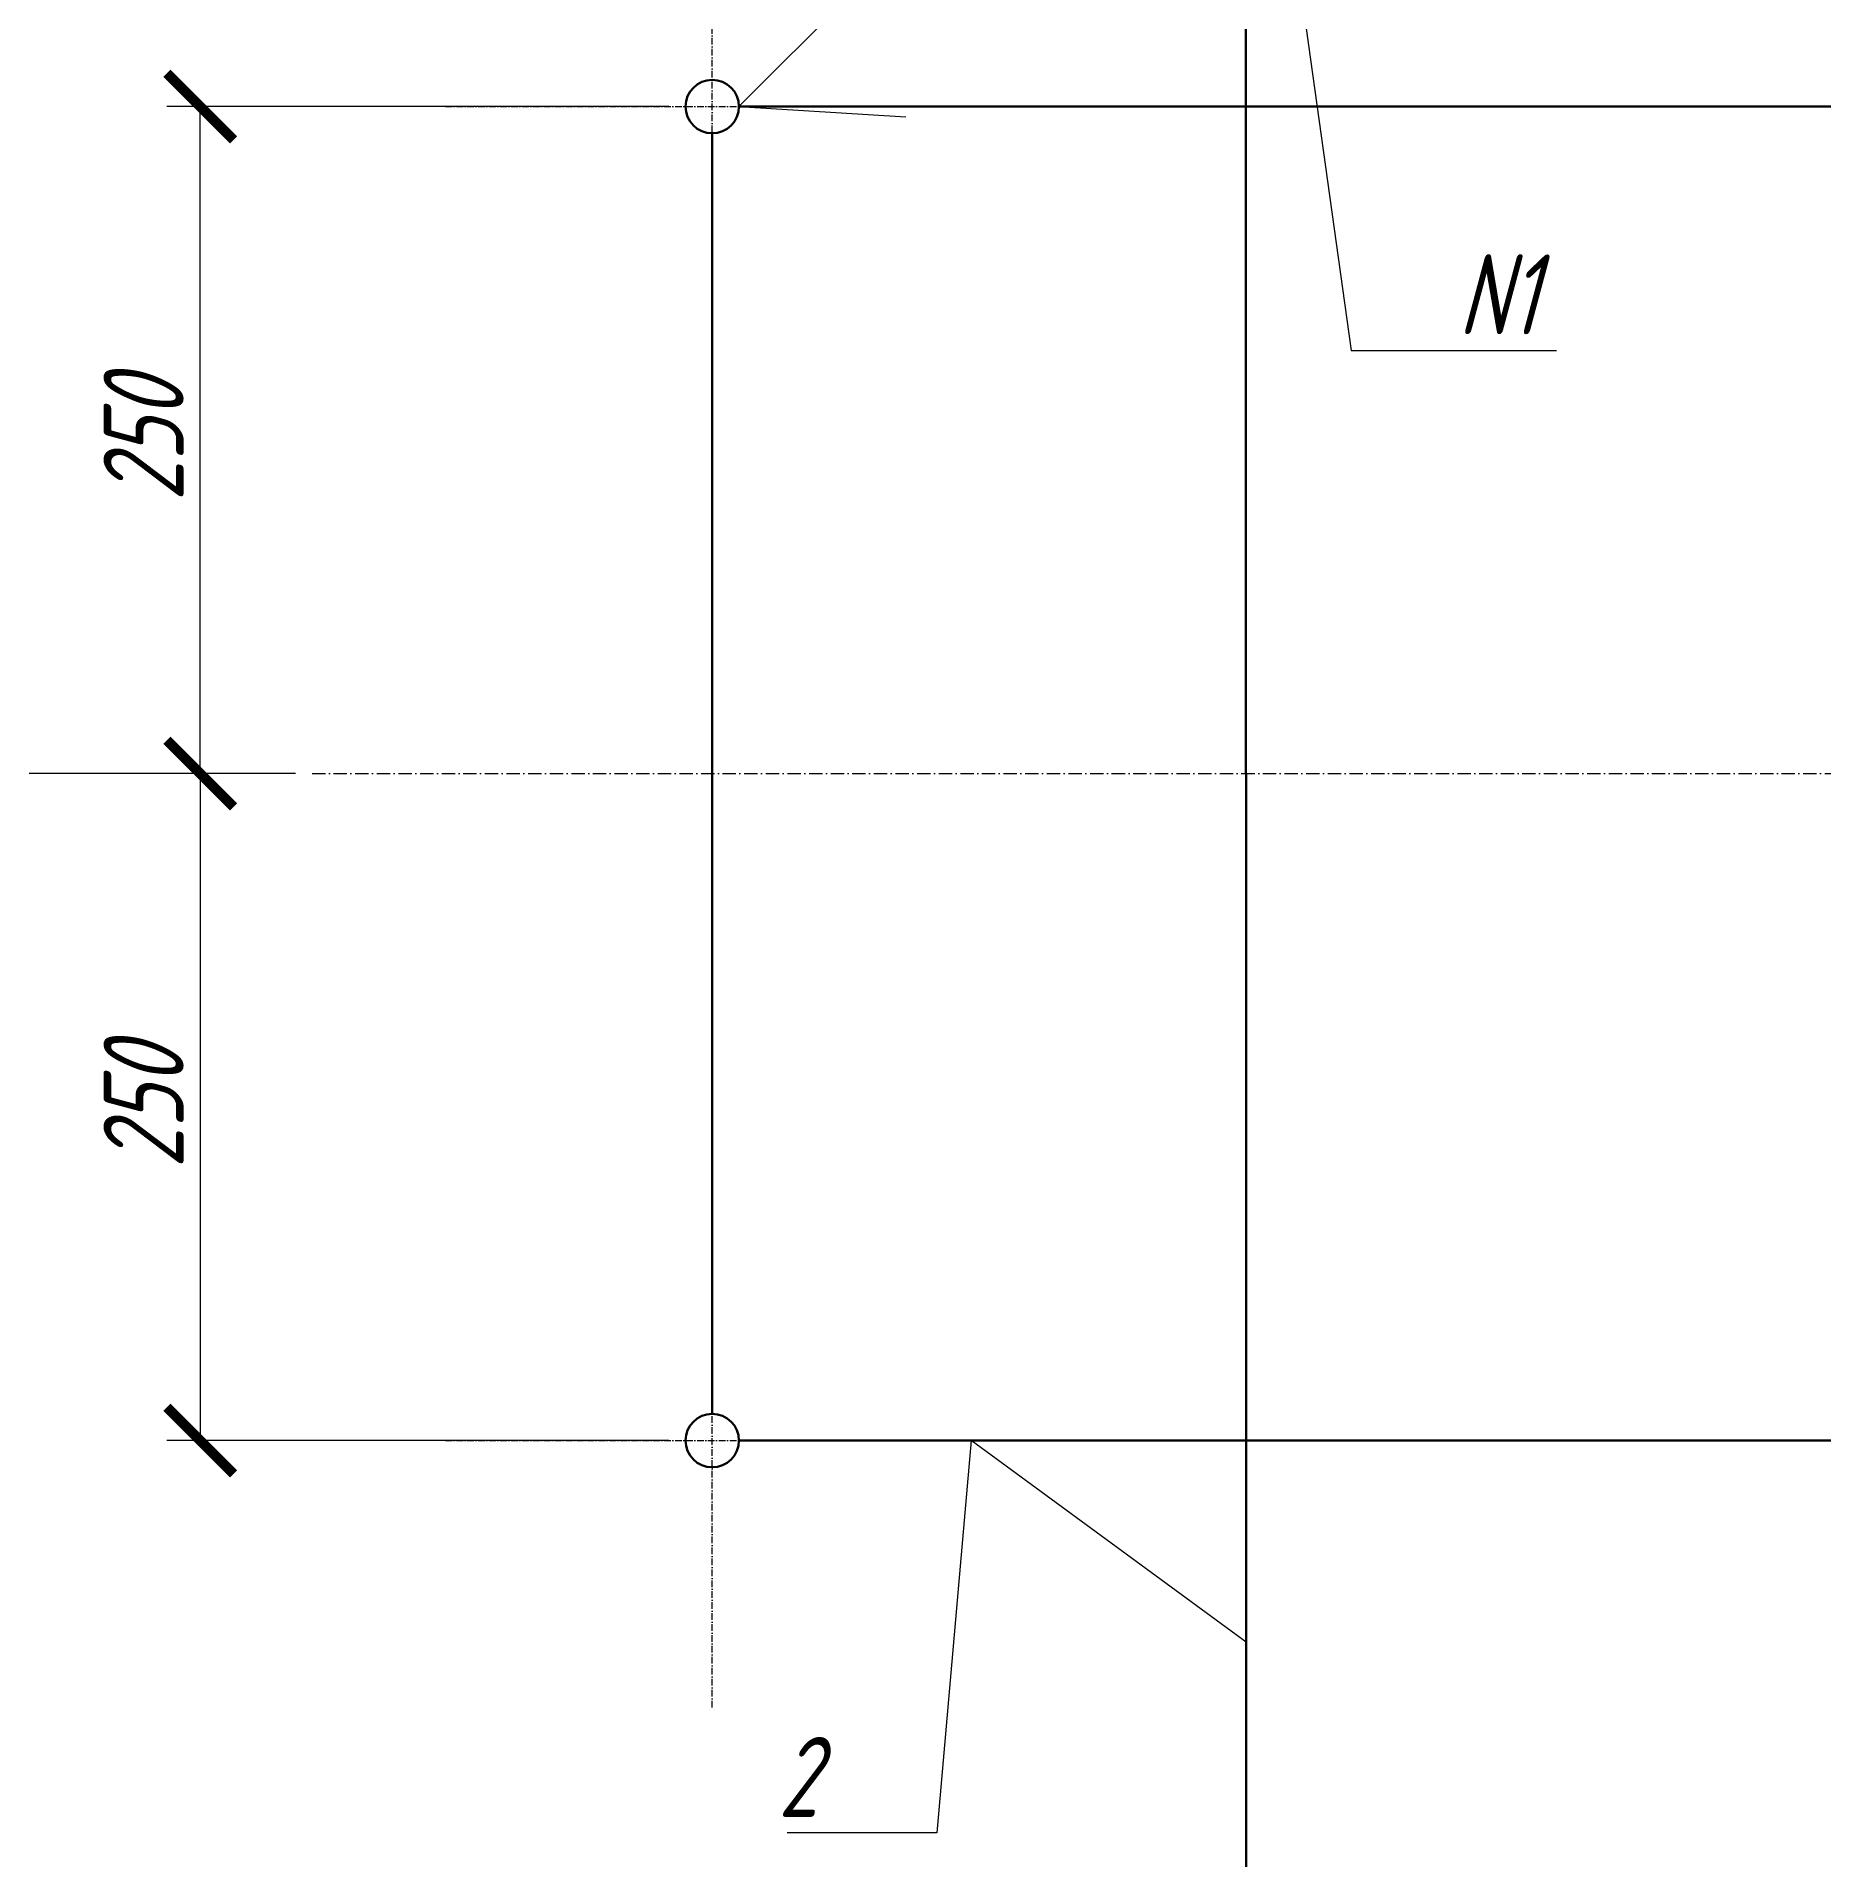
# Model space of a CAD drawing. Header units: millimetres. Extents: x 18535 to 117897, y 11356 to 27315.
# Drawn here: x 54380 to 55050, y 23411 to 24094 of the extents above; entities that cross this region are included whole.
import ezdxf
from ezdxf import colors
from ezdxf.entities.mleader import LeaderData, LeaderLine
from ezdxf.math import Vec2, Vec3

# ---------------------------------------------------------------- set-up
doc = ezdxf.new("R2010")
doc.units = ezdxf.units.MM
doc.linetypes.add('ОСЕВАЯ_МЕЛКАЯ', pattern=[8, 5, -1.5, 0, -1.5])
for name, color, linetype, lineweight in [('Dimensions', 1, 'Continuous', 25), ('Обозначения', 102, 'Continuous', 25), ('Основная', 134, 'Continuous', 70)]:
    doc.layers.add(name, color=color, linetype=linetype, lineweight=lineweight)
doc.styles.add('!Жартун', font='simplex.shx', dxfattribs={"width": 0.7, "oblique": 15, "height": 3})
doc.dimstyles.new('!Жартун_размер', dxfattribs={"dimtxt": 3, "dimasz": 2.5, "dimexe": 1.25, "dimexo": 0.625, "dimtad": 1, "dimdec": 0, "dimtxsty": '!Жартун', "dimblk": 'ARCHTICK', "dimcen": 2.5, "dimaunit": 1, "dimadec": 0, "dimazin": 0, "dimtfac": 1, "dimtdec": 0, "dimtix": 1, "dimtmove": 1, "dimatfit": 2, "dimldrblk": 'NONE', "dimfxl": 1, "dimtfill": 1, "dimlwd": 25, "dimarcsym": 0})

# ---------------------------------------------------------------- blocks, each defined once
blk = doc.blocks.new('_ArchTick')
at = {"color": 0, "linetype": 'ByBlock', "const_width": 0.15}
blk.add_lwpolyline([(-0.5, -0.5), (0.5, 0.5)], dxfattribs=at)
blk = doc.blocks.new('*D39')
at = {"layer": 'Defpoints', "color": 0, "transparency": 16777216}
for p in [(54441.3, 24068.04), (54623.19, 24068.04), (54483.19, 23818.04)]:
    blk.add_point(p, dxfattribs=at)
at = {"layer": 'Обозначения', "color": 0, "lineweight": -2, "transparency": 16777216}
for p, q in [((54616.94, 24068.04), (54428.8, 24068.04)), ((54476.94, 23818.04), (54428.8, 23818.04))]:
    blk.add_line(p, q, dxfattribs=at)
at = {"layer": 'Обозначения', "color": 0, "linetype": 'Continuous', "lineweight": 25, "transparency": 16777216}
blk.add_line((54441.3, 23818.04), (54441.3, 24068.04), dxfattribs=at)
at = {"layer": 'Обозначения', "color": 0, "lineweight": 25, "transparency": 16777216, "xscale": 25, "yscale": 25, "zscale": 25}
for p, rotation in [((54441.3, 24068.04), 90), ((54441.3, 23818.04), 270)]:
    blk.add_blockref('_ArchTick', p, dxfattribs=dict(at, rotation=rotation))
at = {"layer": 'Обозначения', "color": 0, "transparency": 16777216, "insert": (54420.05, 23943.04), "char_height": 30, "attachment_point": 5, "rotation": 90, "style": '!Жартун', "bg_fill": 3, "box_fill_scale": 1.1, "bg_fill_color": 256, "bg_fill_true_color": 13158600, "bg_fill_transparency": 0}
blk.add_mtext('250', dxfattribs=at)
blk = doc.blocks.new('_None')
blk = doc.blocks.new('*D38')
at = {"layer": 'Defpoints', "color": 0, "transparency": 16777216}
for p in [(54483.19, 23818.04), (54441.3, 23568.04), (54623.19, 23568.04)]:
    blk.add_point(p, dxfattribs=at)
at = {"layer": 'Обозначения', "color": 0, "lineweight": -2, "transparency": 16777216}
for p, q in [((54476.94, 23818.04), (54428.8, 23818.04)), ((54616.94, 23568.04), (54428.8, 23568.04))]:
    blk.add_line(p, q, dxfattribs=at)
at = {"layer": 'Обозначения', "color": 0, "linetype": 'Continuous', "lineweight": 25, "transparency": 16777216}
blk.add_line((54441.3, 23818.04), (54441.3, 23568.04), dxfattribs=at)
at = {"layer": 'Обозначения', "color": 0, "lineweight": 25, "transparency": 16777216, "xscale": 25, "yscale": 25, "zscale": 25}
for p, rotation in [((54441.3, 23818.04), 90), ((54441.3, 23568.04), 270)]:
    blk.add_blockref('_ArchTick', p, dxfattribs=dict(at, rotation=rotation))
at = {"layer": 'Обозначения', "color": 0, "transparency": 16777216, "insert": (54420.05, 23693.04), "char_height": 30, "attachment_point": 5, "rotation": 90, "style": '!Жартун', "bg_fill": 3, "box_fill_scale": 1.1, "bg_fill_color": 256, "bg_fill_true_color": 13158600, "bg_fill_transparency": 0}
blk.add_mtext('250', dxfattribs=at)
blk = doc.blocks.new('*D37')
at = {"layer": 'Defpoints', "color": 0, "transparency": 16777216}
for p in [(54483.19, 23818.04), (54361.3, 23368.04), (54733.19, 23368.04)]:
    blk.add_point(p, dxfattribs=at)
at = {"layer": 'Обозначения', "color": 0, "lineweight": -2, "transparency": 16777216}
for p, q in [((54476.94, 23818.04), (54348.8, 23818.04)), ((54726.94, 23368.04), (54348.8, 23368.04))]:
    blk.add_line(p, q, dxfattribs=at)
at = {"layer": 'Обозначения', "color": 0, "linetype": 'Continuous', "lineweight": 25, "transparency": 16777216}
blk.add_line((54361.3, 23818.04), (54361.3, 23368.04), dxfattribs=at)
at = {"layer": 'Обозначения', "color": 0, "lineweight": 25, "transparency": 16777216, "xscale": 25, "yscale": 25, "zscale": 25}
for p, rotation in [((54361.3, 23818.04), 90), ((54361.3, 23368.04), 270)]:
    blk.add_blockref('_ArchTick', p, dxfattribs=dict(at, rotation=rotation))
at = {"layer": 'Обозначения', "color": 0, "transparency": 16777216, "insert": (54340.05, 23593.04), "char_height": 30, "attachment_point": 5, "rotation": 90, "style": '!Жартун', "bg_fill": 3, "box_fill_scale": 1.1, "bg_fill_color": 256, "bg_fill_true_color": 13158600, "bg_fill_transparency": 0}
blk.add_mtext('450', dxfattribs=at)
blk = doc.blocks.new('*D36')
at = {"layer": 'Defpoints', "color": 0, "transparency": 16777216}
for p in [(54361.3, 24268.04), (54733.19, 24268.04), (54483.19, 23818.04)]:
    blk.add_point(p, dxfattribs=at)
at = {"layer": 'Обозначения', "color": 0, "lineweight": -2, "transparency": 16777216}
for p, q in [((54726.94, 24268.04), (54348.8, 24268.04)), ((54476.94, 23818.04), (54348.8, 23818.04))]:
    blk.add_line(p, q, dxfattribs=at)
at = {"layer": 'Обозначения', "color": 0, "linetype": 'Continuous', "lineweight": 25, "transparency": 16777216}
blk.add_line((54361.3, 23818.04), (54361.3, 24268.04), dxfattribs=at)
at = {"layer": 'Обозначения', "color": 0, "lineweight": 25, "transparency": 16777216, "xscale": 25, "yscale": 25, "zscale": 25}
for p, rotation in [((54361.3, 24268.04), 90), ((54361.3, 23818.04), 270)]:
    blk.add_blockref('_ArchTick', p, dxfattribs=dict(at, rotation=rotation))
at = {"layer": 'Обозначения', "color": 0, "transparency": 16777216, "insert": (54340.05, 24043.04), "char_height": 30, "attachment_point": 5, "rotation": 90, "style": '!Жартун', "bg_fill": 3, "box_fill_scale": 1.1, "bg_fill_color": 256, "bg_fill_true_color": 13158600, "bg_fill_transparency": 0}
blk.add_mtext('450', dxfattribs=at)
blk = doc.blocks.new('*D35')
at = {"layer": 'Defpoints', "color": 0, "transparency": 16777216}
for p in [(54733.19, 24268.04), (54281.3, 23368.04), (54733.19, 23368.04)]:
    blk.add_point(p, dxfattribs=at)
at = {"layer": 'Обозначения', "color": 0, "lineweight": -2, "transparency": 16777216}
for p, q in [((54726.94, 24268.04), (54268.8, 24268.04)), ((54726.94, 23368.04), (54268.8, 23368.04))]:
    blk.add_line(p, q, dxfattribs=at)
at = {"layer": 'Обозначения', "color": 0, "linetype": 'Continuous', "lineweight": 25, "transparency": 16777216}
blk.add_line((54281.3, 24268.04), (54281.3, 23368.04), dxfattribs=at)
at = {"layer": 'Обозначения', "color": 0, "lineweight": 25, "transparency": 16777216, "xscale": 25, "yscale": 25, "zscale": 25}
for p, rotation in [((54281.3, 24268.04), 90), ((54281.3, 23368.04), 270)]:
    blk.add_blockref('_ArchTick', p, dxfattribs=dict(at, rotation=rotation))
at = {"layer": 'Обозначения', "color": 0, "transparency": 16777216, "insert": (54260.05, 23818.04), "char_height": 30, "attachment_point": 5, "rotation": 90, "style": '!Жартун', "bg_fill": 3, "box_fill_scale": 1.1, "bg_fill_color": 256, "bg_fill_true_color": 13158600, "bg_fill_transparency": 0}
blk.add_mtext('900', dxfattribs=at)

msp = doc.modelspace()

# ---------------------------------------------------------------- linework, layer by layer
at = {"layer": 'Dimensions', "linetype": 'ОСЕВАЯ_МЕЛКАЯ', "ltscale": 0.5}
for points in [[(54833.19, 24368.04), (54833.19, 23268.04)], [(54633.19, 23468.04), (54633.19, 24168.04)], [(54533.19, 24068.04), (55633.19, 24068.04)], [(54533.19, 23568.04), (55633.19, 23568.04)]]:
    msp.add_lwpolyline(points, dxfattribs=at)
at = {"layer": 'Dimensions', "linetype": 'ОСЕВАЯ_МЕЛКАЯ'}
msp.add_lwpolyline([(54483.19, 23818.04), (55683.19, 23818.04)], dxfattribs=at)
at = {"layer": 'Основная'}
for points in [[(54833.3, 23378.04), (54833.19, 24258.04)], [(54643.19, 24068.04), (55523.19, 24068.04)], [(54633.19, 24058.04), (54633.19, 23578.04)], [(54643.19, 23568.04), (55523.19, 23568.04)]]:
    msp.add_lwpolyline(points, dxfattribs=at)
for centre in [(54633.19, 24068.04), (54633.19, 23568.04)]:
    msp.add_circle(centre, 10, dxfattribs=at)

# ---------------------------------------------------------------- next in the draw order: dimensions: what is measured, and where the dimension line sits
at = {"layer": 'Обозначения'}
dim = msp.add_linear_dim(base=(54441.3, 24068.04), p1=(54483.19, 23818.04), p2=(54623.19, 24068.04), angle=90, dimstyle='!Жартун_размер', dxfattribs=at)
dim.commit()
dim.dimension.update_dxf_attribs({"geometry": '*D39', "text_midpoint": (54420.05, 23943.04)})

# ---------------------------------------------------------------- next in the draw order: dimensions: what is measured, and where the dimension line sits
dim = msp.add_linear_dim(base=(54441.3, 23568.04), p1=(54483.19, 23818.04), p2=(54623.19, 23568.04), angle=90, dimstyle='!Жартун_размер', dxfattribs=at)
dim.commit()
dim.dimension.update_dxf_attribs({"geometry": '*D38', "text_midpoint": (54420.05, 23693.04)})

# ---------------------------------------------------------------- next in the draw order: dimensions: what is measured, and where the dimension line sits
dim = msp.add_linear_dim(base=(54361.3, 23368.04), p1=(54483.19, 23818.04), p2=(54733.19, 23368.04), angle=90, dimstyle='!Жартун_размер', dxfattribs=at)
dim.commit()
dim.dimension.update_dxf_attribs({"geometry": '*D37', "text_midpoint": (54361.3, 23593.04), "dimtype": 160})

# ---------------------------------------------------------------- next in the draw order: dimensions: what is measured, and where the dimension line sits
dim = msp.add_linear_dim(base=(54361.3, 24268.04), p1=(54483.19, 23818.04), p2=(54733.19, 24268.04), angle=90, dimstyle='!Жартун_размер', dxfattribs=at)
dim.commit()
dim.dimension.update_dxf_attribs({"geometry": '*D36', "text_midpoint": (54361.3, 24043.04), "dimtype": 160})

# ---------------------------------------------------------------- next in the draw order: dimensions: what is measured, and where the dimension line sits
dim = msp.add_linear_dim(base=(54281.3, 23368.04), p1=(54733.19, 24268.04), p2=(54733.19, 23368.04), angle=90, dimstyle='!Жартун_размер', dxfattribs=at)
dim.commit()
dim.dimension.update_dxf_attribs({"geometry": '*D35', "text_midpoint": (54281.3, 23818.04), "dimtype": 160})

# ---------------------------------------------------------------- next in the draw order: linework, layer by layer
msp.add_lwpolyline([(54643.19, 24068.04), (54705.78, 24064.24)], dxfattribs=at)

# ---------------------------------------------------------------- next in the draw order: leaders
ml = msp.add_multileader_mtext('Standard', dxfattribs=at)
ml.set_content('N1', color=256, style='!Жартун')
ml.set_leader_properties()
ml.set_arrow_properties(name='NONE')
ml.build(insert=Vec2(0, 0))
ml.multileader.update_dxf_attribs({"text_left_attachment_type": 6, "text_right_attachment_type": 6, "dogleg_length": 2, "arrow_head_size": 25, "scale": 10})
ctx = ml.context
ctx.base_point, ctx.scale, ctx.char_height, ctx.arrow_head_size, ctx.landing_gap_size, ctx.plane_origin = Vec3(54892.68, 23976.61), 10, 30, 25, 20, Vec3(54643.19, 24068.04)
ctx.left_attachment, ctx.right_attachment = 6, 6
notes = []
notes.append((ctx, [(0, (1, 1, 0), (54872.68, 23976.61), (1, 0), 20, [(1, [(54643.19, 24068.04), (54833.19, 24258.04)], 0, [])])]))
ctx.mtext.insert, ctx.mtext.flow_direction = Vec3(54912.68, 24012.61), 5
ml = msp.add_multileader_mtext('Standard', dxfattribs=at)
ml.set_content('2', color=256, style='!Жартун')
ml.set_leader_properties()
ml.set_arrow_properties(name='NONE')
ml.build(insert=Vec2(0, 0))
ml.multileader.update_dxf_attribs({"text_left_attachment_type": 6, "text_right_attachment_type": 6, "dogleg_length": 2, "arrow_head_size": 25, "scale": 10})
ctx = ml.context
ctx.base_point, ctx.scale, ctx.char_height, ctx.arrow_head_size, ctx.landing_gap_size, ctx.plane_origin = Vec3(54637.85, 23420.95), 10, 30, 25, 20, Vec3(54833.29, 23492.49)
ctx.left_attachment, ctx.right_attachment = 6, 6
notes.append((ctx, [(0, (1, 1, 0), (54717.35, 23420.95), (-1, 0), 20, [(1, [(54833.29, 23492.49), (54730.2, 23568.04)], 0, [])])]))
ctx.mtext.insert, ctx.mtext.flow_direction = Vec3(54657.85, 23456.95), 5
ml = msp.add_multileader_mtext('Standard', dxfattribs=at)
ml.set_content('Блок анкерный БА1,\\P1шт', color=256, style='!Жартун')
ml.set_leader_properties()
ml.set_arrow_properties(name='NONE')
ml.build(insert=Vec2(0, 0))
ml.multileader.update_dxf_attribs({"text_left_attachment_type": 6, "text_right_attachment_type": 6, "dogleg_length": 2, "arrow_head_size": 125, "scale": 50})
ctx = ml.context
ctx.base_point, ctx.scale, ctx.char_height, ctx.arrow_head_size, ctx.landing_gap_size, ctx.plane_origin = Vec3(28635.08, 23046.06), 50, 150, 125, 100, Vec3(27324.48, 24027.69)
ctx.left_attachment, ctx.right_attachment = 6, 6
notes.append((ctx, [(0, (1, 1, 0), (28535.08, 23046.06), (1, 0), 100, [(0, [(27333.69, 23536.41)], 0, [])])]))
ctx.mtext.insert, ctx.mtext.width, ctx.mtext.flow_direction = Vec3(28735.08, 23226.06), 1708.3691, 5
for ctx, leaders in notes:
    for number, flags, end, landing, length, lines in leaders:
        leader = LeaderData()
        leader.index, (leader.has_last_leader_line, leader.has_dogleg_vector, leader.attachment_direction) = number, flags
        leader.last_leader_point, leader.dogleg_vector, leader.dogleg_length = Vec3(end), Vec3(landing), length
        for number, points, colour, breaks in lines:
            line = LeaderLine()
            line.index, line.vertices, line.color, line.breaks = number, Vec3.list(points), colors.encode_raw_color(colour), breaks
            leader.lines.append(line)
        ctx.leaders.append(leader)

doc.saveas('drawing.dxf')
